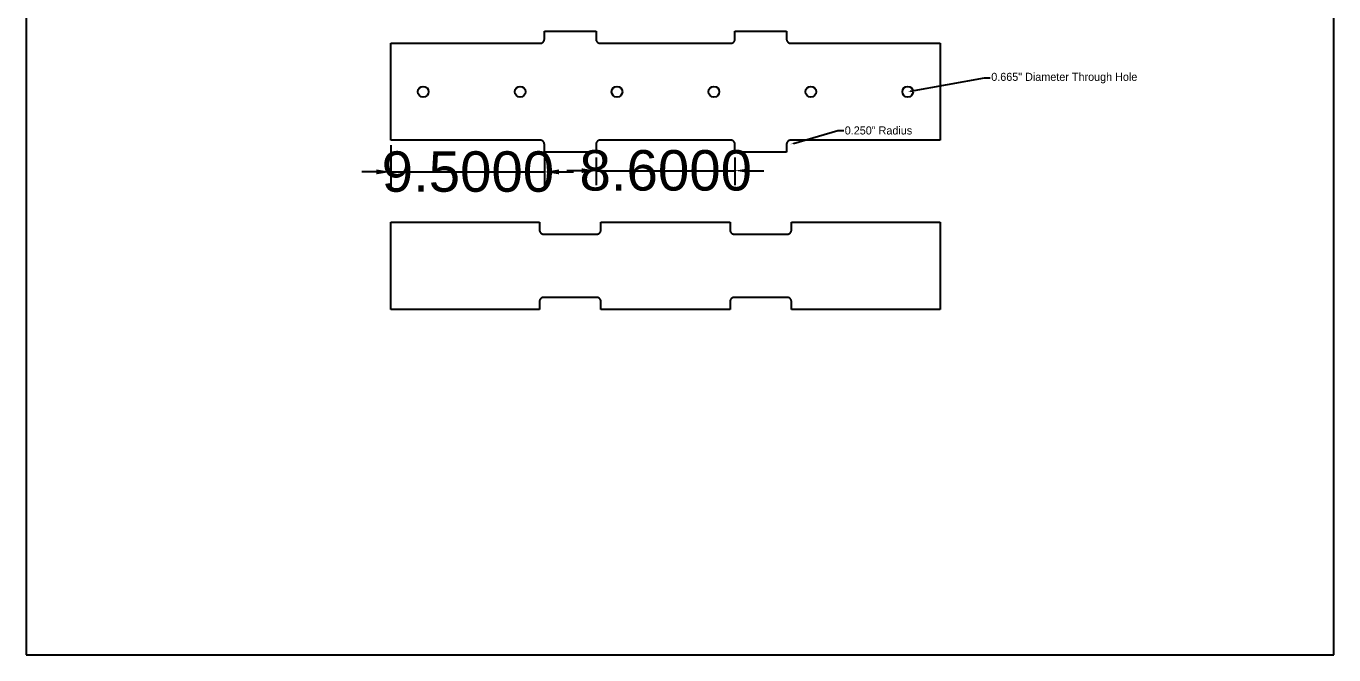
# Model space of a CAD drawing. Extents: x -420 to 2454, y -295 to 739.
# Drawn here: x -29.2 to 51.8, y -278.5 to -239.5 of the extents above; entities that cross this region are included whole.
import ezdxf

# ---------------------------------------------------------------- set-up
doc = ezdxf.new("R2010")
doc.units = 0
doc.header["$MEASUREMENT"] = 0
doc.header["$PDMODE"] = 32
doc.header["$PDSIZE"] = 0.38
doc.layers.get('0').update_dxf_attribs({"linetype": 'CONTINUOUS'})
doc.layers.get('DEFPOINTS').update_dxf_attribs({"linetype": 'CONTINUOUS'})
for name, color, linetype in [('ANNOTATION', 7, 'CONTINUOUS'), ('DEFAULT', 7, 'CONTINUOUS'), ('DRILLING', 3, 'CONTINUOUS')]:
    doc.layers.add(name, color=color, linetype=linetype)
doc.styles.add('ARIAL', font='arial.ttf')
doc.dimstyles.new('STANDARD_06', dxfattribs={"dimscale": 5, "dimtxt": 0.5, "dimasz": 0.18, "dimexe": 0.18, "dimexo": 0.0625, "dimgap": 0.09, "dimtad": 0, "dimtih": 1, "dimtoh": 1, "dimdec": 4, "dimzin": 1, "dimdsep": 46, "dimtxsty": 'Standard', "dimcen": 0.09, "dimadec": 0, "dimazin": 0, "dimtfac": 1, "dimtdec": 4, "dimtix": 1, "dimtmove": 2, "dimatfit": 3, "dimfxl": 1, "dimtolj": 1, "dimtzin": 0, "dimarcsym": 0})
doc.dimstyles.new('STANDARD_07', dxfattribs={"dimscale": 5, "dimtxt": 0.5, "dimasz": 0.18, "dimexe": 0.18, "dimexo": 0.0625, "dimgap": 0.09, "dimtad": 0, "dimtih": 1, "dimtoh": 1, "dimdec": 4, "dimzin": 1, "dimdsep": 46, "dimtxsty": 'Standard', "dimcen": 0.09, "dimadec": 0, "dimazin": 0, "dimtfac": 1, "dimtdec": 4, "dimtix": 1, "dimtmove": 2, "dimatfit": 3, "dimfxl": 1, "dimtolj": 1, "dimtzin": 0, "dimarcsym": 0})

# ---------------------------------------------------------------- blocks, each defined once
blk = doc.blocks.new('*D23')
at = {"layer": 'ANNOTATION', "color": 0}
for p, q in [((6.138, -247.666), (6.138, -249.39)), ((14.738, -247.666), (14.738, -249.39)), ((5.238, -248.49), (4.338, -248.49)), ((6.138, -248.49), (14.738, -248.49)), ((15.638, -248.49), (16.538, -248.49))]:
    blk.add_line(p, q, dxfattribs=at)
for points in [[(5.238, -248.64), (5.238, -248.34), (6.138, -248.49)], [(15.638, -248.34), (15.638, -248.64), (14.738, -248.49)]]:
    blk.add_solid(points, dxfattribs=at)
at = {"layer": 'DEFPOINTS', "color": 0}
for p in [(6.138, -247.354), (14.738, -247.354), (14.738, -248.49)]:
    blk.add_point(p, dxfattribs=at)
at = {"layer": 'ANNOTATION', "color": 0, "linetype": 'Continuous', "style": 'ARIAL'}
blk.add_text('8.6000', height=2.5, dxfattribs=at).set_placement((5.115, -249.719))
blk = doc.blocks.new('*D24')
at = {"layer": 'ANNOTATION', "color": 0}
for p, q in [((-6.562, -246.916), (-6.562, -249.466)), ((2.938, -247.666), (2.938, -249.466)), ((-7.462, -248.566), (-8.362, -248.566)), ((-6.562, -248.566), (2.938, -248.566)), ((3.838, -248.566), (4.738, -248.566))]:
    blk.add_line(p, q, dxfattribs=at)
for points in [[(-7.462, -248.716), (-7.462, -248.416), (-6.562, -248.566)], [(3.838, -248.416), (3.838, -248.716), (2.938, -248.566)]]:
    blk.add_solid(points, dxfattribs=at)
at = {"layer": 'DEFPOINTS', "color": 0}
for p in [(-6.562, -246.604), (2.938, -247.354), (2.938, -248.566)]:
    blk.add_point(p, dxfattribs=at)
at = {"layer": 'ANNOTATION', "color": 0, "linetype": 'Continuous', "style": 'ARIAL'}
blk.add_text('9.5000', height=2.5, dxfattribs=at).set_placement((-7.136, -249.795))
blk = doc.blocks.new('*X316')
for p, q in [((25.615, -243.572), (30.19, -242.754)), ((30.19, -242.754), (30.55, -242.754))]:
    blk.add_line(p, q)
at = {"extrusion": (0, 0, -1)}
blk.add_solid([(-25.61, -243.543), (-25.438, -243.604), (-25.62, -243.602)], dxfattribs=at)
blk = doc.blocks.new('*X317')
for p, q in [((18.361, -246.804), (21.118, -246.004)), ((21.118, -246.004), (21.478, -246.004))]:
    blk.add_line(p, q)
at = {"extrusion": (0, 0, -1)}
blk.add_solid([(-18.352, -246.775), (-18.188, -246.854), (-18.369, -246.833)], dxfattribs=at)

msp = doc.modelspace()

# ---------------------------------------------------------------- linework, layer by layer
for p, q in [((2.89204, -240.49801), (2.89685, -240.49096)), ((2.89685, -240.49096), (2.9014, -240.48374)), ((2.9014, -240.48374), (2.90572, -240.47637)), ((2.90572, -240.47637), (2.90977, -240.46886)), ((2.90977, -240.46886), (2.91357, -240.46121)), ((2.91357, -240.46121), (2.9171, -240.45344)), ((2.9171, -240.45344), (2.92037, -240.44556)), ((2.92037, -240.44556), (2.92337, -240.43756)), ((2.92337, -240.43756), (2.92609, -240.42947)), ((2.92609, -240.42947), (2.92853, -240.42129)), ((2.92853, -240.42129), (2.93069, -240.41303)), ((2.93069, -240.41303), (2.93257, -240.40471)), ((2.93257, -240.40471), (2.93416, -240.39632)), ((2.93416, -240.39632), (2.93547, -240.38788)), ((2.93547, -240.38788), (2.93649, -240.37941)), ((2.93649, -240.37941), (2.93722, -240.3709)), ((2.93722, -240.3709), (2.93765, -240.36238)), ((2.93765, -240.36238), (2.9378, -240.35384)), ((2.9378, -240.35384), (2.9378, -239.85384)), ((2.9378, -239.85384), (6.1378, -239.85384)), ((6.1378, -239.85384), (6.1378, -240.35384)), ((6.1378, -240.35384), (6.13795, -240.36238)), ((6.13795, -240.36238), (6.13838, -240.3709)), ((6.13838, -240.3709), (6.13911, -240.37941)), ((6.13911, -240.37941), (6.14013, -240.38788)), ((6.14013, -240.38788), (6.14144, -240.39632)), ((6.14144, -240.39632), (6.14303, -240.40471)), ((6.14303, -240.40471), (6.14491, -240.41303)), ((6.14491, -240.41303), (6.14707, -240.42129)), ((6.14707, -240.42129), (6.14951, -240.42947)), ((6.14951, -240.42947), (6.15223, -240.43756)), ((6.15223, -240.43756), (6.15523, -240.44556)), ((6.15523, -240.44556), (6.1585, -240.45344)), ((6.1585, -240.45344), (6.16203, -240.46121)), ((6.16203, -240.46121), (6.16583, -240.46886)), ((6.16583, -240.46886), (6.16988, -240.47637)), ((6.16988, -240.47637), (6.1742, -240.48374)), ((6.1742, -240.48374), (6.17875, -240.49096)), ((6.17875, -240.49096), (6.18356, -240.49801)), ((14.69204, -240.49801), (14.69685, -240.49096)), ((14.69685, -240.49096), (14.7014, -240.48374)), ((14.7014, -240.48374), (14.70572, -240.47637)), ((14.70572, -240.47637), (14.70977, -240.46886)), ((14.70977, -240.46886), (14.71357, -240.46121)), ((14.71357, -240.46121), (14.7171, -240.45344)), ((14.7171, -240.45344), (14.72037, -240.44556)), ((14.72037, -240.44556), (14.72337, -240.43756)), ((14.72337, -240.43756), (14.72609, -240.42947)), ((14.72609, -240.42947), (14.72853, -240.42129)), ((14.72853, -240.42129), (14.73069, -240.41303)), ((14.73069, -240.41303), (14.73257, -240.40471)), ((14.73257, -240.40471), (14.73416, -240.39632)), ((14.73416, -240.39632), (14.73547, -240.38788)), ((14.73547, -240.38788), (14.73649, -240.37941)), ((14.73649, -240.37941), (14.73722, -240.3709)), ((14.73722, -240.3709), (14.73765, -240.36238)), ((14.73765, -240.36238), (14.7378, -240.35384)), ((14.7378, -240.35384), (14.7378, -239.85384)), ((14.7378, -239.85384), (17.9378, -239.85384)), ((17.9378, -239.85384), (17.9378, -240.35384)), ((17.9378, -240.35384), (17.93795, -240.36238)), ((17.93795, -240.36238), (17.93838, -240.3709)), ((17.93838, -240.3709), (17.93911, -240.37941)), ((17.93911, -240.37941), (17.94013, -240.38788)), ((17.94013, -240.38788), (17.94144, -240.39632)), ((17.94144, -240.39632), (17.94303, -240.40471)), ((17.94303, -240.40471), (17.94491, -240.41303)), ((17.94491, -240.41303), (17.94707, -240.42129)), ((17.94707, -240.42129), (17.94951, -240.42947)), ((17.94951, -240.42947), (17.95223, -240.43756)), ((17.95223, -240.43756), (17.95523, -240.44556)), ((17.95523, -240.44556), (17.9585, -240.45344)), ((17.9585, -240.45344), (17.96203, -240.46121)), ((17.96203, -240.46121), (17.96583, -240.46886)), ((17.96583, -240.46886), (17.96988, -240.47637)), ((17.96988, -240.47637), (17.9742, -240.48374)), ((17.9742, -240.48374), (17.97875, -240.49096)), ((17.97875, -240.49096), (17.98356, -240.49801)), ((-6.5622, -240.60384), (2.6878, -240.60384)), ((-6.5622, -246.60384), (-6.5622, -240.60384)), ((2.6878, -240.60384), (2.69634, -240.6037)), ((2.69634, -240.6037), (2.70486, -240.60326)), ((2.70486, -240.60326), (2.71337, -240.60253)), ((2.71337, -240.60253), (2.72184, -240.60151)), ((2.72184, -240.60151), (2.73028, -240.60021)), ((2.73028, -240.60021), (2.73866, -240.59861)), ((2.73866, -240.59861), (2.74699, -240.59673)), ((2.74699, -240.59673), (2.75525, -240.59457)), ((2.75525, -240.59457), (2.76343, -240.59213)), ((2.76343, -240.59213), (2.77152, -240.58941)), ((2.77152, -240.58941), (2.77951, -240.58641)), ((2.77951, -240.58641), (2.7874, -240.58314)), ((2.7874, -240.58314), (2.79517, -240.57961)), ((2.79517, -240.57961), (2.80282, -240.57581)), ((2.80282, -240.57581), (2.81033, -240.57176)), ((2.81033, -240.57176), (2.8177, -240.56745)), ((2.8177, -240.56745), (2.82491, -240.56289)), ((2.82491, -240.56289), (2.83197, -240.55808)), ((2.83197, -240.55808), (2.83886, -240.55304)), ((2.83886, -240.55304), (2.84557, -240.54777)), ((2.84557, -240.54777), (2.8521, -240.54227)), ((2.8521, -240.54227), (2.85844, -240.53655)), ((2.85844, -240.53655), (2.86458, -240.53062)), ((2.86458, -240.53062), (2.87051, -240.52448)), ((2.87051, -240.52448), (2.87623, -240.51814)), ((2.87623, -240.51814), (2.88173, -240.51161)), ((2.88173, -240.51161), (2.887, -240.5049)), ((2.887, -240.5049), (2.89204, -240.49801)), ((6.18356, -240.49801), (6.1886, -240.5049)), ((6.1886, -240.5049), (6.19387, -240.51161)), ((6.19387, -240.51161), (6.19937, -240.51814)), ((6.19937, -240.51814), (6.20509, -240.52448)), ((6.20509, -240.52448), (6.21102, -240.53062)), ((6.21102, -240.53062), (6.21716, -240.53655)), ((6.21716, -240.53655), (6.2235, -240.54227)), ((6.2235, -240.54227), (6.23003, -240.54777)), ((6.23003, -240.54777), (6.23674, -240.55304)), ((6.23674, -240.55304), (6.24363, -240.55808)), ((6.24363, -240.55808), (6.25069, -240.56289)), ((6.25069, -240.56289), (6.2579, -240.56745)), ((6.2579, -240.56745), (6.26527, -240.57176)), ((6.26527, -240.57176), (6.27278, -240.57581)), ((6.27278, -240.57581), (6.28043, -240.57961)), ((6.28043, -240.57961), (6.2882, -240.58314)), ((6.2882, -240.58314), (6.29609, -240.58641)), ((6.29609, -240.58641), (6.30408, -240.58941)), ((6.30408, -240.58941), (6.31217, -240.59213)), ((6.31217, -240.59213), (6.32035, -240.59457)), ((6.32035, -240.59457), (6.32861, -240.59673)), ((6.32861, -240.59673), (6.33694, -240.59861)), ((6.33694, -240.59861), (6.34532, -240.60021)), ((6.34532, -240.60021), (6.35376, -240.60151)), ((6.35376, -240.60151), (6.36223, -240.60253)), ((6.36223, -240.60253), (6.37074, -240.60326)), ((6.37074, -240.60326), (6.37926, -240.6037)), ((6.37926, -240.6037), (6.3878, -240.60384)), ((6.3878, -240.60384), (14.4878, -240.60384)), ((14.4878, -240.60384), (14.49634, -240.6037)), ((14.49634, -240.6037), (14.50486, -240.60326)), ((14.50486, -240.60326), (14.51337, -240.60253)), ((14.51337, -240.60253), (14.52184, -240.60151)), ((14.52184, -240.60151), (14.53028, -240.60021)), ((14.53028, -240.60021), (14.53866, -240.59861)), ((14.53866, -240.59861), (14.54699, -240.59673)), ((14.54699, -240.59673), (14.55525, -240.59457)), ((14.55525, -240.59457), (14.56343, -240.59213)), ((14.56343, -240.59213), (14.57152, -240.58941)), ((14.57152, -240.58941), (14.57951, -240.58641)), ((14.57951, -240.58641), (14.5874, -240.58314)), ((14.5874, -240.58314), (14.59517, -240.57961)), ((14.59517, -240.57961), (14.60282, -240.57581)), ((14.60282, -240.57581), (14.61033, -240.57176)), ((14.61033, -240.57176), (14.6177, -240.56745)), ((14.6177, -240.56745), (14.62491, -240.56289)), ((14.62491, -240.56289), (14.63197, -240.55808)), ((14.63197, -240.55808), (14.63886, -240.55304)), ((14.63886, -240.55304), (14.64557, -240.54777)), ((14.64557, -240.54777), (14.6521, -240.54227)), ((14.6521, -240.54227), (14.65844, -240.53655)), ((14.65844, -240.53655), (14.66458, -240.53062)), ((14.66458, -240.53062), (14.67051, -240.52448)), ((14.67051, -240.52448), (14.67623, -240.51814)), ((14.67623, -240.51814), (14.68173, -240.51161)), ((14.68173, -240.51161), (14.687, -240.5049)), ((14.687, -240.5049), (14.69204, -240.49801)), ((17.98356, -240.49801), (17.9886, -240.5049)), ((17.9886, -240.5049), (17.99387, -240.51161)), ((17.99387, -240.51161), (17.99937, -240.51814)), ((17.99937, -240.51814), (18.00509, -240.52448)), ((18.00509, -240.52448), (18.01102, -240.53062)), ((18.01102, -240.53062), (18.01716, -240.53655)), ((18.01716, -240.53655), (18.0235, -240.54227)), ((18.0235, -240.54227), (18.03003, -240.54777)), ((18.03003, -240.54777), (18.03674, -240.55304)), ((18.03674, -240.55304), (18.04363, -240.55808)), ((18.04363, -240.55808), (18.05069, -240.56289)), ((18.05069, -240.56289), (18.0579, -240.56745)), ((18.0579, -240.56745), (18.06527, -240.57176)), ((18.06527, -240.57176), (18.07278, -240.57581)), ((18.07278, -240.57581), (18.08043, -240.57961)), ((18.08043, -240.57961), (18.0882, -240.58314)), ((18.0882, -240.58314), (18.09609, -240.58641)), ((18.09609, -240.58641), (18.10408, -240.58941)), ((18.10408, -240.58941), (18.11217, -240.59213)), ((18.11217, -240.59213), (18.12035, -240.59457)), ((18.12035, -240.59457), (18.12861, -240.59673)), ((18.12861, -240.59673), (18.13694, -240.59861)), ((18.13694, -240.59861), (18.14532, -240.60021)), ((18.14532, -240.60021), (18.15376, -240.60151)), ((18.15376, -240.60151), (18.16223, -240.60253)), ((18.16223, -240.60253), (18.17074, -240.60326)), ((18.17074, -240.60326), (18.17926, -240.6037)), ((18.17926, -240.6037), (18.1878, -240.60384)), ((18.1878, -240.60384), (27.4378, -240.60384)), ((27.4378, -240.60384), (27.4378, -246.60384)), ((2.6878, -246.60384), (-6.5622, -246.60384)), ((2.69634, -246.60399), (2.6878, -246.60384)), ((2.70486, -246.60442), (2.69634, -246.60399)), ((2.71337, -246.60515), (2.70486, -246.60442)), ((2.72184, -246.60617), (2.71337, -246.60515)), ((2.73028, -246.60748), (2.72184, -246.60617)), ((2.73866, -246.60907), (2.73028, -246.60748)), ((2.74699, -246.61095), (2.73866, -246.60907)), ((2.75525, -246.61311), (2.74699, -246.61095)), ((2.76343, -246.61556), (2.75525, -246.61311)), ((2.77152, -246.61828), (2.76343, -246.61556)), ((2.77951, -246.62127), (2.77152, -246.61828)), ((2.7874, -246.62454), (2.77951, -246.62127)), ((2.79517, -246.62807), (2.7874, -246.62454)), ((2.80282, -246.63187), (2.79517, -246.62807)), ((2.81033, -246.63593), (2.80282, -246.63187)), ((2.8177, -246.64024), (2.81033, -246.63593)), ((2.82491, -246.6448), (2.8177, -246.64024)), ((2.83197, -246.6496), (2.82491, -246.6448)), ((2.83886, -246.65464), (2.83197, -246.6496)), ((2.84557, -246.65991), (2.83886, -246.65464)), ((2.8521, -246.66541), (2.84557, -246.65991)), ((2.85844, -246.67113), (2.8521, -246.66541)), ((2.86458, -246.67707), (2.85844, -246.67113)), ((2.87051, -246.6832), (2.86458, -246.67707)), ((2.87623, -246.68954), (2.87051, -246.6832)), ((2.88173, -246.69607), (2.87623, -246.68954)), ((2.887, -246.70278), (2.88173, -246.69607)), ((2.89204, -246.70967), (2.887, -246.70278)), ((2.89685, -246.71673), (2.89204, -246.70967)), ((2.9014, -246.72395), (2.89685, -246.71673)), ((2.90572, -246.73131), (2.9014, -246.72395)), ((2.90977, -246.73883), (2.90572, -246.73131)), ((2.91357, -246.74647), (2.90977, -246.73883)), ((2.9171, -246.75424), (2.91357, -246.74647)), ((2.92037, -246.76213), (2.9171, -246.75424)), ((2.92337, -246.77012), (2.92037, -246.76213)), ((2.92609, -246.77821), (2.92337, -246.77012)), ((2.92853, -246.78639), (2.92609, -246.77821)), ((2.93069, -246.79465), (2.92853, -246.78639)), ((2.93257, -246.80298), (2.93069, -246.79465)), ((2.93416, -246.81136), (2.93257, -246.80298)), ((2.93547, -246.8198), (2.93416, -246.81136)), ((2.93649, -246.82828), (2.93547, -246.8198)), ((2.93722, -246.83678), (2.93649, -246.82828)), ((2.93765, -246.84531), (2.93722, -246.83678)), ((2.9378, -246.85384), (2.93765, -246.84531)), ((2.9378, -247.35384), (2.9378, -246.85384)), ((6.13795, -246.84531), (6.1378, -246.85384)), ((6.1378, -246.85384), (6.1378, -247.35384)), ((6.13838, -246.83678), (6.13795, -246.84531)), ((6.13911, -246.82828), (6.13838, -246.83678)), ((6.14013, -246.8198), (6.13911, -246.82828)), ((6.14144, -246.81136), (6.14013, -246.8198)), ((6.14303, -246.80298), (6.14144, -246.81136)), ((6.14491, -246.79465), (6.14303, -246.80298)), ((6.14707, -246.78639), (6.14491, -246.79465)), ((6.14951, -246.77821), (6.14707, -246.78639)), ((6.15223, -246.77012), (6.14951, -246.77821)), ((6.15523, -246.76213), (6.15223, -246.77012)), ((6.1585, -246.75424), (6.15523, -246.76213)), ((6.16203, -246.74647), (6.1585, -246.75424)), ((6.16583, -246.73883), (6.16203, -246.74647)), ((6.16988, -246.73131), (6.16583, -246.73883)), ((6.1742, -246.72395), (6.16988, -246.73131)), ((6.17875, -246.71673), (6.1742, -246.72395)), ((6.18356, -246.70967), (6.17875, -246.71673)), ((6.1886, -246.70278), (6.18356, -246.70967)), ((6.19387, -246.69607), (6.1886, -246.70278)), ((6.19937, -246.68954), (6.19387, -246.69607)), ((6.20509, -246.6832), (6.19937, -246.68954)), ((6.21102, -246.67707), (6.20509, -246.6832)), ((6.21716, -246.67113), (6.21102, -246.67707)), ((6.2235, -246.66541), (6.21716, -246.67113)), ((6.23003, -246.65991), (6.2235, -246.66541)), ((6.23674, -246.65464), (6.23003, -246.65991)), ((6.24363, -246.6496), (6.23674, -246.65464)), ((6.25069, -246.6448), (6.24363, -246.6496)), ((6.2579, -246.64024), (6.25069, -246.6448)), ((6.26527, -246.63593), (6.2579, -246.64024)), ((6.27278, -246.63187), (6.26527, -246.63593)), ((6.28043, -246.62807), (6.27278, -246.63187)), ((6.2882, -246.62454), (6.28043, -246.62807)), ((6.29609, -246.62127), (6.2882, -246.62454)), ((6.30408, -246.61828), (6.29609, -246.62127)), ((6.31217, -246.61556), (6.30408, -246.61828)), ((6.32035, -246.61311), (6.31217, -246.61556)), ((6.32861, -246.61095), (6.32035, -246.61311)), ((6.33694, -246.60907), (6.32861, -246.61095)), ((6.34532, -246.60748), (6.33694, -246.60907)), ((6.35376, -246.60617), (6.34532, -246.60748)), ((6.36223, -246.60515), (6.35376, -246.60617)), ((6.37074, -246.60442), (6.36223, -246.60515)), ((6.37926, -246.60399), (6.37074, -246.60442)), ((6.3878, -246.60384), (6.37926, -246.60399)), ((14.4878, -246.60384), (6.3878, -246.60384)), ((14.49634, -246.60399), (14.4878, -246.60384)), ((14.50486, -246.60442), (14.49634, -246.60399)), ((14.51337, -246.60515), (14.50486, -246.60442)), ((14.52184, -246.60617), (14.51337, -246.60515)), ((14.53028, -246.60748), (14.52184, -246.60617)), ((14.53866, -246.60907), (14.53028, -246.60748)), ((14.54699, -246.61095), (14.53866, -246.60907)), ((14.55525, -246.61311), (14.54699, -246.61095)), ((14.56343, -246.61556), (14.55525, -246.61311)), ((14.57152, -246.61828), (14.56343, -246.61556)), ((14.57951, -246.62127), (14.57152, -246.61828)), ((14.5874, -246.62454), (14.57951, -246.62127)), ((14.59517, -246.62807), (14.5874, -246.62454)), ((14.60282, -246.63187), (14.59517, -246.62807)), ((14.61033, -246.63593), (14.60282, -246.63187)), ((14.6177, -246.64024), (14.61033, -246.63593)), ((14.62491, -246.6448), (14.6177, -246.64024)), ((14.63197, -246.6496), (14.62491, -246.6448)), ((14.63886, -246.65464), (14.63197, -246.6496)), ((14.64557, -246.65991), (14.63886, -246.65464)), ((14.6521, -246.66541), (14.64557, -246.65991)), ((14.65844, -246.67113), (14.6521, -246.66541)), ((14.66458, -246.67707), (14.65844, -246.67113)), ((14.67051, -246.6832), (14.66458, -246.67707)), ((14.67623, -246.68954), (14.67051, -246.6832)), ((14.68173, -246.69607), (14.67623, -246.68954)), ((14.687, -246.70278), (14.68173, -246.69607)), ((14.69204, -246.70967), (14.687, -246.70278)), ((14.69685, -246.71673), (14.69204, -246.70967)), ((14.7014, -246.72395), (14.69685, -246.71673)), ((14.70572, -246.73131), (14.7014, -246.72395)), ((14.70977, -246.73883), (14.70572, -246.73131)), ((14.71357, -246.74647), (14.70977, -246.73883)), ((14.7171, -246.75424), (14.71357, -246.74647)), ((14.72037, -246.76213), (14.7171, -246.75424)), ((14.72337, -246.77012), (14.72037, -246.76213)), ((14.72609, -246.77821), (14.72337, -246.77012)), ((14.72853, -246.78639), (14.72609, -246.77821)), ((14.73069, -246.79465), (14.72853, -246.78639)), ((14.73257, -246.80298), (14.73069, -246.79465)), ((14.73416, -246.81136), (14.73257, -246.80298)), ((14.73547, -246.8198), (14.73416, -246.81136)), ((14.73649, -246.82828), (14.73547, -246.8198)), ((14.73722, -246.83678), (14.73649, -246.82828)), ((14.73765, -246.84531), (14.73722, -246.83678)), ((14.7378, -246.85384), (14.73765, -246.84531)), ((14.7378, -247.35384), (14.7378, -246.85384)), ((17.93795, -246.84531), (17.9378, -246.85384)), ((17.9378, -246.85384), (17.9378, -247.35384)), ((17.93838, -246.83678), (17.93795, -246.84531)), ((17.93911, -246.82828), (17.93838, -246.83678)), ((17.94013, -246.8198), (17.93911, -246.82828)), ((17.94144, -246.81136), (17.94013, -246.8198)), ((17.94303, -246.80298), (17.94144, -246.81136)), ((17.94491, -246.79465), (17.94303, -246.80298)), ((17.94707, -246.78639), (17.94491, -246.79465)), ((17.94951, -246.77821), (17.94707, -246.78639)), ((17.95223, -246.77012), (17.94951, -246.77821)), ((17.95523, -246.76213), (17.95223, -246.77012)), ((17.9585, -246.75424), (17.95523, -246.76213)), ((17.96203, -246.74647), (17.9585, -246.75424)), ((17.96583, -246.73883), (17.96203, -246.74647)), ((17.96988, -246.73131), (17.96583, -246.73883)), ((17.9742, -246.72395), (17.96988, -246.73131)), ((17.97875, -246.71673), (17.9742, -246.72395)), ((17.98356, -246.70967), (17.97875, -246.71673)), ((17.9886, -246.70278), (17.98356, -246.70967)), ((17.99387, -246.69607), (17.9886, -246.70278)), ((17.99937, -246.68954), (17.99387, -246.69607)), ((18.00509, -246.6832), (17.99937, -246.68954)), ((18.01102, -246.67707), (18.00509, -246.6832)), ((18.01716, -246.67113), (18.01102, -246.67707)), ((18.0235, -246.66541), (18.01716, -246.67113)), ((18.03003, -246.65991), (18.0235, -246.66541)), ((18.03674, -246.65464), (18.03003, -246.65991)), ((18.04363, -246.6496), (18.03674, -246.65464)), ((18.05069, -246.6448), (18.04363, -246.6496)), ((18.0579, -246.64024), (18.05069, -246.6448)), ((18.06527, -246.63593), (18.0579, -246.64024)), ((18.07278, -246.63187), (18.06527, -246.63593)), ((18.08043, -246.62807), (18.07278, -246.63187)), ((18.0882, -246.62454), (18.08043, -246.62807)), ((18.09609, -246.62127), (18.0882, -246.62454)), ((18.10408, -246.61828), (18.09609, -246.62127)), ((18.11217, -246.61556), (18.10408, -246.61828)), ((18.12035, -246.61311), (18.11217, -246.61556)), ((18.12861, -246.61095), (18.12035, -246.61311)), ((18.13694, -246.60907), (18.12861, -246.61095)), ((18.14532, -246.60748), (18.13694, -246.60907)), ((18.15376, -246.60617), (18.14532, -246.60748)), ((18.16223, -246.60515), (18.15376, -246.60617)), ((18.17074, -246.60442), (18.16223, -246.60515)), ((18.17926, -246.60399), (18.17074, -246.60442)), ((18.1878, -246.60384), (18.17926, -246.60399)), ((27.4378, -246.60384), (18.1878, -246.60384)), ((6.1378, -247.35384), (2.9378, -247.35384)), ((17.9378, -247.35384), (14.7378, -247.35384)), ((-6.5622, -257.08811), (-6.5622, -251.66811)), ((-6.5622, -251.66811), (2.6378, -251.66811)), ((2.6378, -251.66811), (2.6378, -252.16811)), ((6.4378, -252.16811), (6.4378, -251.66811)), ((6.4378, -251.66811), (14.4378, -251.66811)), ((14.4378, -251.66811), (14.4378, -252.16811)), ((18.2378, -252.16811), (18.2378, -251.66811)), ((18.2378, -251.66811), (27.4378, -251.66811)), ((27.4378, -251.66811), (27.4378, -257.08811)), ((2.6378, -252.16811), (2.63795, -252.17665)), ((2.63795, -252.17665), (2.63838, -252.18517)), ((2.63838, -252.18517), (2.63911, -252.19368)), ((2.63911, -252.19368), (2.64013, -252.20215)), ((2.64013, -252.20215), (2.64144, -252.21059)), ((2.64144, -252.21059), (2.64303, -252.21898)), ((2.64303, -252.21898), (2.64491, -252.2273)), ((2.64491, -252.2273), (2.64707, -252.23556)), ((2.64707, -252.23556), (2.64951, -252.24374)), ((2.64951, -252.24374), (2.65223, -252.25183)), ((2.65223, -252.25183), (2.65523, -252.25982)), ((2.65523, -252.25982), (2.6585, -252.26771)), ((2.6585, -252.26771), (2.66203, -252.27548)), ((2.66203, -252.27548), (2.66583, -252.28313)), ((2.66583, -252.28313), (2.66988, -252.29064)), ((2.66988, -252.29064), (2.6742, -252.29801)), ((2.6742, -252.29801), (2.67875, -252.30522)), ((2.67875, -252.30522), (2.68356, -252.31228)), ((2.68356, -252.31228), (2.6886, -252.31917)), ((2.6886, -252.31917), (2.69387, -252.32588)), ((2.69387, -252.32588), (2.69937, -252.33241)), ((2.69937, -252.33241), (2.70509, -252.33875)), ((2.70509, -252.33875), (2.71102, -252.34489)), ((2.71102, -252.34489), (2.71716, -252.35082)), ((2.71716, -252.35082), (2.7235, -252.35654)), ((2.7235, -252.35654), (2.73003, -252.36204)), ((2.73003, -252.36204), (2.73674, -252.36731)), ((2.73674, -252.36731), (2.74363, -252.37235)), ((2.74363, -252.37235), (2.75069, -252.37716)), ((2.75069, -252.37716), (2.7579, -252.38172)), ((2.7579, -252.38172), (2.76527, -252.38603)), ((2.76527, -252.38603), (2.77278, -252.39008)), ((2.77278, -252.39008), (2.78043, -252.39388)), ((2.78043, -252.39388), (2.7882, -252.39741)), ((2.7882, -252.39741), (2.79609, -252.40068)), ((2.79609, -252.40068), (2.80408, -252.40368)), ((2.80408, -252.40368), (2.81217, -252.4064)), ((2.81217, -252.4064), (2.82035, -252.40884)), ((2.82035, -252.40884), (2.82861, -252.411)), ((2.82861, -252.411), (2.83694, -252.41288)), ((2.83694, -252.41288), (2.84532, -252.41448)), ((2.84532, -252.41448), (2.85376, -252.41578)), ((2.85376, -252.41578), (2.86223, -252.4168)), ((2.86223, -252.4168), (2.87074, -252.41753)), ((2.87074, -252.41753), (2.87926, -252.41797)), ((2.87926, -252.41797), (2.8878, -252.41811)), ((2.8878, -252.41811), (6.1878, -252.41811)), ((6.1878, -252.41811), (6.19634, -252.41797)), ((6.19634, -252.41797), (6.20486, -252.41753)), ((6.20486, -252.41753), (6.21337, -252.4168)), ((6.21337, -252.4168), (6.22184, -252.41578)), ((6.22184, -252.41578), (6.23028, -252.41448)), ((6.23028, -252.41448), (6.23866, -252.41288)), ((6.23866, -252.41288), (6.24699, -252.411)), ((6.24699, -252.411), (6.25525, -252.40884)), ((6.25525, -252.40884), (6.26343, -252.4064)), ((6.26343, -252.4064), (6.27152, -252.40368)), ((6.27152, -252.40368), (6.27951, -252.40068)), ((6.27951, -252.40068), (6.2874, -252.39741)), ((6.2874, -252.39741), (6.29517, -252.39388)), ((6.29517, -252.39388), (6.30282, -252.39008)), ((6.30282, -252.39008), (6.31033, -252.38603)), ((6.31033, -252.38603), (6.3177, -252.38172)), ((6.3177, -252.38172), (6.32491, -252.37716)), ((6.32491, -252.37716), (6.33197, -252.37235)), ((6.33197, -252.37235), (6.33886, -252.36731)), ((6.33886, -252.36731), (6.34557, -252.36204)), ((6.34557, -252.36204), (6.3521, -252.35654)), ((6.3521, -252.35654), (6.35844, -252.35082)), ((6.35844, -252.35082), (6.36458, -252.34489)), ((6.36458, -252.34489), (6.37051, -252.33875)), ((6.37051, -252.33875), (6.37623, -252.33241)), ((6.37623, -252.33241), (6.38173, -252.32588)), ((6.38173, -252.32588), (6.387, -252.31917)), ((6.387, -252.31917), (6.39204, -252.31228)), ((6.39204, -252.31228), (6.39685, -252.30522)), ((6.39685, -252.30522), (6.4014, -252.29801)), ((6.4014, -252.29801), (6.40572, -252.29064)), ((6.40572, -252.29064), (6.40977, -252.28313)), ((6.40977, -252.28313), (6.41357, -252.27548)), ((6.41357, -252.27548), (6.4171, -252.26771)), ((6.4171, -252.26771), (6.42037, -252.25982)), ((6.42037, -252.25982), (6.42337, -252.25183)), ((6.42337, -252.25183), (6.42609, -252.24374)), ((6.42609, -252.24374), (6.42853, -252.23556)), ((6.42853, -252.23556), (6.43069, -252.2273)), ((6.43069, -252.2273), (6.43257, -252.21898)), ((6.43257, -252.21898), (6.43416, -252.21059)), ((6.43416, -252.21059), (6.43547, -252.20215)), ((6.43547, -252.20215), (6.43649, -252.19368)), ((6.43649, -252.19368), (6.43722, -252.18517)), ((6.43722, -252.18517), (6.43765, -252.17665)), ((6.43765, -252.17665), (6.4378, -252.16811)), ((14.4378, -252.16811), (14.43795, -252.17665)), ((14.43795, -252.17665), (14.43838, -252.18517)), ((14.43838, -252.18517), (14.43911, -252.19368)), ((14.43911, -252.19368), (14.44013, -252.20215)), ((14.44013, -252.20215), (14.44144, -252.21059)), ((14.44144, -252.21059), (14.44303, -252.21898)), ((14.44303, -252.21898), (14.44491, -252.2273)), ((14.44491, -252.2273), (14.44707, -252.23556)), ((14.44707, -252.23556), (14.44951, -252.24374)), ((14.44951, -252.24374), (14.45223, -252.25183)), ((14.45223, -252.25183), (14.45523, -252.25982)), ((14.45523, -252.25982), (14.4585, -252.26771)), ((14.4585, -252.26771), (14.46203, -252.27548)), ((14.46203, -252.27548), (14.46583, -252.28313)), ((14.46583, -252.28313), (14.46988, -252.29064)), ((14.46988, -252.29064), (14.4742, -252.29801)), ((14.4742, -252.29801), (14.47875, -252.30522)), ((14.47875, -252.30522), (14.48356, -252.31228)), ((14.48356, -252.31228), (14.4886, -252.31917)), ((14.4886, -252.31917), (14.49387, -252.32588)), ((14.49387, -252.32588), (14.49937, -252.33241)), ((14.49937, -252.33241), (14.50509, -252.33875)), ((14.50509, -252.33875), (14.51102, -252.34489)), ((14.51102, -252.34489), (14.51716, -252.35082)), ((14.51716, -252.35082), (14.5235, -252.35654)), ((14.5235, -252.35654), (14.53003, -252.36204)), ((14.53003, -252.36204), (14.53674, -252.36731)), ((14.53674, -252.36731), (14.54363, -252.37235)), ((14.54363, -252.37235), (14.55069, -252.37716)), ((14.55069, -252.37716), (14.5579, -252.38172)), ((14.5579, -252.38172), (14.56527, -252.38603)), ((14.56527, -252.38603), (14.57278, -252.39008)), ((14.57278, -252.39008), (14.58043, -252.39388)), ((14.58043, -252.39388), (14.5882, -252.39741)), ((14.5882, -252.39741), (14.59609, -252.40068)), ((14.59609, -252.40068), (14.60408, -252.40368)), ((14.60408, -252.40368), (14.61217, -252.4064)), ((14.61217, -252.4064), (14.62035, -252.40884)), ((14.62035, -252.40884), (14.62861, -252.411)), ((14.62861, -252.411), (14.63694, -252.41288)), ((14.63694, -252.41288), (14.64532, -252.41448)), ((14.64532, -252.41448), (14.65376, -252.41578)), ((14.65376, -252.41578), (14.66223, -252.4168)), ((14.66223, -252.4168), (14.67074, -252.41753)), ((14.67074, -252.41753), (14.67926, -252.41797)), ((14.67926, -252.41797), (14.6878, -252.41811)), ((14.6878, -252.41811), (17.9878, -252.41811)), ((17.9878, -252.41811), (17.99634, -252.41797)), ((17.99634, -252.41797), (18.00486, -252.41753)), ((18.00486, -252.41753), (18.01337, -252.4168)), ((18.01337, -252.4168), (18.02184, -252.41578)), ((18.02184, -252.41578), (18.03028, -252.41448)), ((18.03028, -252.41448), (18.03866, -252.41288)), ((18.03866, -252.41288), (18.04699, -252.411)), ((18.04699, -252.411), (18.05525, -252.40884)), ((18.05525, -252.40884), (18.06343, -252.4064)), ((18.06343, -252.4064), (18.07152, -252.40368)), ((18.07152, -252.40368), (18.07951, -252.40068)), ((18.07951, -252.40068), (18.0874, -252.39741)), ((18.0874, -252.39741), (18.09517, -252.39388)), ((18.09517, -252.39388), (18.10282, -252.39008)), ((18.10282, -252.39008), (18.11033, -252.38603)), ((18.11033, -252.38603), (18.1177, -252.38172)), ((18.1177, -252.38172), (18.12491, -252.37716)), ((18.12491, -252.37716), (18.13197, -252.37235)), ((18.13197, -252.37235), (18.13886, -252.36731)), ((18.13886, -252.36731), (18.14557, -252.36204)), ((18.14557, -252.36204), (18.1521, -252.35654)), ((18.1521, -252.35654), (18.15844, -252.35082)), ((18.15844, -252.35082), (18.16458, -252.34489)), ((18.16458, -252.34489), (18.17051, -252.33875)), ((18.17051, -252.33875), (18.17623, -252.33241)), ((18.17623, -252.33241), (18.18173, -252.32588)), ((18.18173, -252.32588), (18.187, -252.31917)), ((18.187, -252.31917), (18.19204, -252.31228)), ((18.19204, -252.31228), (18.19685, -252.30522)), ((18.19685, -252.30522), (18.2014, -252.29801)), ((18.2014, -252.29801), (18.20572, -252.29064)), ((18.20572, -252.29064), (18.20977, -252.28313)), ((18.20977, -252.28313), (18.21357, -252.27548)), ((18.21357, -252.27548), (18.2171, -252.26771)), ((18.2171, -252.26771), (18.22037, -252.25982)), ((18.22037, -252.25982), (18.22337, -252.25183)), ((18.22337, -252.25183), (18.22609, -252.24374)), ((18.22609, -252.24374), (18.22853, -252.23556)), ((18.22853, -252.23556), (18.23069, -252.2273)), ((18.23069, -252.2273), (18.23257, -252.21898)), ((18.23257, -252.21898), (18.23416, -252.21059)), ((18.23416, -252.21059), (18.23547, -252.20215)), ((18.23547, -252.20215), (18.23649, -252.19368)), ((18.23649, -252.19368), (18.23722, -252.18517)), ((18.23722, -252.18517), (18.23765, -252.17665)), ((18.23765, -252.17665), (18.2378, -252.16811)), ((2.63795, -256.57958), (2.6378, -256.58811)), ((2.6378, -256.58811), (2.6378, -257.08811)), ((2.63838, -256.57105), (2.63795, -256.57958)), ((2.63911, -256.56255), (2.63838, -256.57105)), ((2.64013, -256.55407), (2.63911, -256.56255)), ((2.64144, -256.54563), (2.64013, -256.55407)), ((2.64303, -256.53725), (2.64144, -256.54563)), ((2.64491, -256.52892), (2.64303, -256.53725)), ((2.64707, -256.52066), (2.64491, -256.52892)), ((2.64951, -256.51248), (2.64707, -256.52066)), ((2.65223, -256.50439), (2.64951, -256.51248)), ((2.65523, -256.4964), (2.65223, -256.50439)), ((2.6585, -256.48851), (2.65523, -256.4964)), ((2.66203, -256.48074), (2.6585, -256.48851)), ((2.66583, -256.47309), (2.66203, -256.48074)), ((2.66988, -256.46558), (2.66583, -256.47309)), ((2.6742, -256.45822), (2.66988, -256.46558)), ((2.67875, -256.451), (2.6742, -256.45822)), ((2.68356, -256.44394), (2.67875, -256.451)), ((2.6886, -256.43705), (2.68356, -256.44394)), ((2.69387, -256.43034), (2.6886, -256.43705)), ((2.69937, -256.42381), (2.69387, -256.43034)), ((2.70509, -256.41747), (2.69937, -256.42381)), ((2.71102, -256.41133), (2.70509, -256.41747)), ((2.71716, -256.4054), (2.71102, -256.41133)), ((2.7235, -256.39968), (2.71716, -256.4054)), ((2.73003, -256.39418), (2.7235, -256.39968)), ((2.73674, -256.38891), (2.73003, -256.39418)), ((2.74363, -256.38387), (2.73674, -256.38891)), ((2.75069, -256.37907), (2.74363, -256.38387)), ((2.7579, -256.37451), (2.75069, -256.37907)), ((2.76527, -256.3702), (2.7579, -256.37451)), ((2.77278, -256.36614), (2.76527, -256.3702)), ((2.78043, -256.36234), (2.77278, -256.36614)), ((2.7882, -256.35881), (2.78043, -256.36234)), ((2.79609, -256.35554), (2.7882, -256.35881)), ((2.80408, -256.35255), (2.79609, -256.35554)), ((2.81217, -256.34983), (2.80408, -256.35255)), ((2.82035, -256.34738), (2.81217, -256.34983)), ((2.82861, -256.34522), (2.82035, -256.34738)), ((2.83694, -256.34334), (2.82861, -256.34522)), ((2.84532, -256.34175), (2.83694, -256.34334)), ((2.85376, -256.34044), (2.84532, -256.34175)), ((2.86223, -256.33942), (2.85376, -256.34044)), ((2.87074, -256.33869), (2.86223, -256.33942)), ((2.87926, -256.33826), (2.87074, -256.33869)), ((2.8878, -256.33811), (2.87926, -256.33826)), ((6.1878, -256.33811), (2.8878, -256.33811)), ((6.19634, -256.33826), (6.1878, -256.33811)), ((6.20486, -256.33869), (6.19634, -256.33826)), ((6.21337, -256.33942), (6.20486, -256.33869)), ((6.22184, -256.34044), (6.21337, -256.33942)), ((6.23028, -256.34175), (6.22184, -256.34044)), ((6.23866, -256.34334), (6.23028, -256.34175)), ((6.24699, -256.34522), (6.23866, -256.34334)), ((6.25525, -256.34738), (6.24699, -256.34522)), ((6.26343, -256.34983), (6.25525, -256.34738)), ((6.27152, -256.35255), (6.26343, -256.34983)), ((6.27951, -256.35554), (6.27152, -256.35255)), ((6.2874, -256.35881), (6.27951, -256.35554)), ((6.29517, -256.36234), (6.2874, -256.35881)), ((6.30282, -256.36614), (6.29517, -256.36234)), ((6.31033, -256.3702), (6.30282, -256.36614)), ((6.3177, -256.37451), (6.31033, -256.3702)), ((6.32491, -256.37907), (6.3177, -256.37451)), ((6.33197, -256.38387), (6.32491, -256.37907)), ((6.33886, -256.38891), (6.33197, -256.38387)), ((6.34557, -256.39418), (6.33886, -256.38891)), ((6.3521, -256.39968), (6.34557, -256.39418)), ((6.35844, -256.4054), (6.3521, -256.39968)), ((6.36458, -256.41133), (6.35844, -256.4054)), ((6.37051, -256.41747), (6.36458, -256.41133)), ((6.37623, -256.42381), (6.37051, -256.41747)), ((6.38173, -256.43034), (6.37623, -256.42381)), ((6.387, -256.43705), (6.38173, -256.43034)), ((6.39204, -256.44394), (6.387, -256.43705)), ((6.39685, -256.451), (6.39204, -256.44394)), ((6.4014, -256.45822), (6.39685, -256.451)), ((6.40572, -256.46558), (6.4014, -256.45822)), ((6.40977, -256.47309), (6.40572, -256.46558)), ((6.41357, -256.48074), (6.40977, -256.47309)), ((6.4171, -256.48851), (6.41357, -256.48074)), ((6.42037, -256.4964), (6.4171, -256.48851)), ((6.42337, -256.50439), (6.42037, -256.4964)), ((6.42609, -256.51248), (6.42337, -256.50439)), ((6.42853, -256.52066), (6.42609, -256.51248)), ((6.43069, -256.52892), (6.42853, -256.52066)), ((6.43257, -256.53725), (6.43069, -256.52892)), ((6.43416, -256.54563), (6.43257, -256.53725)), ((6.43547, -256.55407), (6.43416, -256.54563)), ((6.43649, -256.56255), (6.43547, -256.55407)), ((6.43722, -256.57105), (6.43649, -256.56255)), ((6.43765, -256.57958), (6.43722, -256.57105)), ((6.4378, -256.58811), (6.43765, -256.57958)), ((6.4378, -257.08811), (6.4378, -256.58811)), ((14.43795, -256.57958), (14.4378, -256.58811)), ((14.4378, -256.58811), (14.4378, -257.08811)), ((14.43838, -256.57105), (14.43795, -256.57958)), ((14.43911, -256.56255), (14.43838, -256.57105)), ((14.44013, -256.55407), (14.43911, -256.56255)), ((14.44144, -256.54563), (14.44013, -256.55407)), ((14.44303, -256.53725), (14.44144, -256.54563)), ((14.44491, -256.52892), (14.44303, -256.53725)), ((14.44707, -256.52066), (14.44491, -256.52892)), ((14.44951, -256.51248), (14.44707, -256.52066)), ((14.45223, -256.50439), (14.44951, -256.51248)), ((14.45523, -256.4964), (14.45223, -256.50439)), ((14.4585, -256.48851), (14.45523, -256.4964)), ((14.46203, -256.48074), (14.4585, -256.48851)), ((14.46583, -256.47309), (14.46203, -256.48074)), ((14.46988, -256.46558), (14.46583, -256.47309)), ((14.4742, -256.45822), (14.46988, -256.46558)), ((14.47875, -256.451), (14.4742, -256.45822)), ((14.48356, -256.44394), (14.47875, -256.451)), ((14.4886, -256.43705), (14.48356, -256.44394)), ((14.49387, -256.43034), (14.4886, -256.43705)), ((14.49937, -256.42381), (14.49387, -256.43034)), ((14.50509, -256.41747), (14.49937, -256.42381)), ((14.51102, -256.41133), (14.50509, -256.41747)), ((14.51716, -256.4054), (14.51102, -256.41133)), ((14.5235, -256.39968), (14.51716, -256.4054)), ((14.53003, -256.39418), (14.5235, -256.39968)), ((14.53674, -256.38891), (14.53003, -256.39418)), ((14.54363, -256.38387), (14.53674, -256.38891)), ((14.55069, -256.37907), (14.54363, -256.38387)), ((14.5579, -256.37451), (14.55069, -256.37907)), ((14.56527, -256.3702), (14.5579, -256.37451)), ((14.57278, -256.36614), (14.56527, -256.3702)), ((14.58043, -256.36234), (14.57278, -256.36614)), ((14.5882, -256.35881), (14.58043, -256.36234)), ((14.59609, -256.35554), (14.5882, -256.35881)), ((14.60408, -256.35255), (14.59609, -256.35554)), ((14.61217, -256.34983), (14.60408, -256.35255)), ((14.62035, -256.34738), (14.61217, -256.34983)), ((14.62861, -256.34522), (14.62035, -256.34738)), ((14.63694, -256.34334), (14.62861, -256.34522)), ((14.64532, -256.34175), (14.63694, -256.34334)), ((14.65376, -256.34044), (14.64532, -256.34175)), ((14.66223, -256.33942), (14.65376, -256.34044)), ((14.67074, -256.33869), (14.66223, -256.33942)), ((14.67926, -256.33826), (14.67074, -256.33869)), ((14.6878, -256.33811), (14.67926, -256.33826)), ((17.9878, -256.33811), (14.6878, -256.33811)), ((17.99634, -256.33826), (17.9878, -256.33811)), ((18.00486, -256.33869), (17.99634, -256.33826)), ((18.01337, -256.33942), (18.00486, -256.33869)), ((18.02184, -256.34044), (18.01337, -256.33942)), ((18.03028, -256.34175), (18.02184, -256.34044)), ((18.03866, -256.34334), (18.03028, -256.34175)), ((18.04699, -256.34522), (18.03866, -256.34334)), ((18.05525, -256.34738), (18.04699, -256.34522)), ((18.06343, -256.34983), (18.05525, -256.34738)), ((18.07152, -256.35255), (18.06343, -256.34983)), ((18.07951, -256.35554), (18.07152, -256.35255)), ((18.0874, -256.35881), (18.07951, -256.35554)), ((18.09517, -256.36234), (18.0874, -256.35881)), ((18.10282, -256.36614), (18.09517, -256.36234)), ((18.11033, -256.3702), (18.10282, -256.36614)), ((18.1177, -256.37451), (18.11033, -256.3702)), ((18.12491, -256.37907), (18.1177, -256.37451)), ((18.13197, -256.38387), (18.12491, -256.37907)), ((18.13886, -256.38891), (18.13197, -256.38387)), ((18.14557, -256.39418), (18.13886, -256.38891)), ((18.1521, -256.39968), (18.14557, -256.39418)), ((18.15844, -256.4054), (18.1521, -256.39968)), ((18.16458, -256.41133), (18.15844, -256.4054)), ((18.17051, -256.41747), (18.16458, -256.41133)), ((18.17623, -256.42381), (18.17051, -256.41747)), ((18.18173, -256.43034), (18.17623, -256.42381)), ((18.187, -256.43705), (18.18173, -256.43034)), ((18.19204, -256.44394), (18.187, -256.43705)), ((18.19685, -256.451), (18.19204, -256.44394)), ((18.2014, -256.45822), (18.19685, -256.451)), ((18.20572, -256.46558), (18.2014, -256.45822)), ((18.20977, -256.47309), (18.20572, -256.46558)), ((18.21357, -256.48074), (18.20977, -256.47309)), ((18.2171, -256.48851), (18.21357, -256.48074)), ((18.22037, -256.4964), (18.2171, -256.48851)), ((18.22337, -256.50439), (18.22037, -256.4964)), ((18.22609, -256.51248), (18.22337, -256.50439)), ((18.22853, -256.52066), (18.22609, -256.51248)), ((18.23069, -256.52892), (18.22853, -256.52066)), ((18.23257, -256.53725), (18.23069, -256.52892)), ((18.23416, -256.54563), (18.23257, -256.53725)), ((18.23547, -256.55407), (18.23416, -256.54563)), ((18.23649, -256.56255), (18.23547, -256.55407)), ((18.23722, -256.57105), (18.23649, -256.56255)), ((18.23765, -256.57958), (18.23722, -256.57105)), ((18.2378, -256.58811), (18.23765, -256.57958)), ((18.2378, -257.08811), (18.2378, -256.58811)), ((2.6378, -257.08811), (-6.5622, -257.08811)), ((14.4378, -257.08811), (6.4378, -257.08811)), ((27.4378, -257.08811), (18.2378, -257.08811))]:
    msp.add_line(p, q)
at = {"layer": 'DEFAULT'}
for p, q in [((-29.15074, -206.11513), (-29.15074, -278.45707)), ((51.82459, -278.45707), (51.82459, -206.11513)), ((-29.15074, -278.45707), (51.82459, -278.45707))]:
    msp.add_line(p, q, dxfattribs=at)
at = {"layer": 'DRILLING'}
for centre in [(-4.5622, -243.60384), (1.4378, -243.60384), (7.4378, -243.60384), (13.4378, -243.60384), (19.4378, -243.60384), (25.4378, -243.60384)]:
    msp.add_circle(centre, 0.3325, dxfattribs=at)

# ---------------------------------------------------------------- block references
for name in ['*X316', '*X317']:
    msp.add_blockref(name, (0, 0))

# ---------------------------------------------------------------- texts
at = {"linetype": 'Continuous'}
for s, p in [('0.665" Diameter Through Hole', (30.61109, -242.93234)), ('0.250" Radius', (21.53867, -246.25056))]:
    msp.add_text(s, height=0.5, dxfattribs=at).set_placement(p)

# ---------------------------------------------------------------- dimensions: what is measured, and where the dimension line sits
at = {"layer": 'ANNOTATION'}
for base, p1, p2, dimstyle, picture, middle in [((2.9378, -248.56644), (-6.5622, -246.60384), (2.9378, -247.35384), 'STANDARD_06', '*D24', (-1.8122, -248.56644)), ((14.7378, -248.49048), (6.1378, -247.35384), (14.7378, -247.35384), 'STANDARD_07', '*D23', (10.4378, -248.49048))]:
    dim = msp.add_linear_dim(base=base, p1=p1, p2=p2, dimstyle=dimstyle, dxfattribs=at)
    dim.commit()
    dim.dimension.update_dxf_attribs({"geometry": picture, "text_midpoint": middle})

doc.saveas('drawing.dxf')
